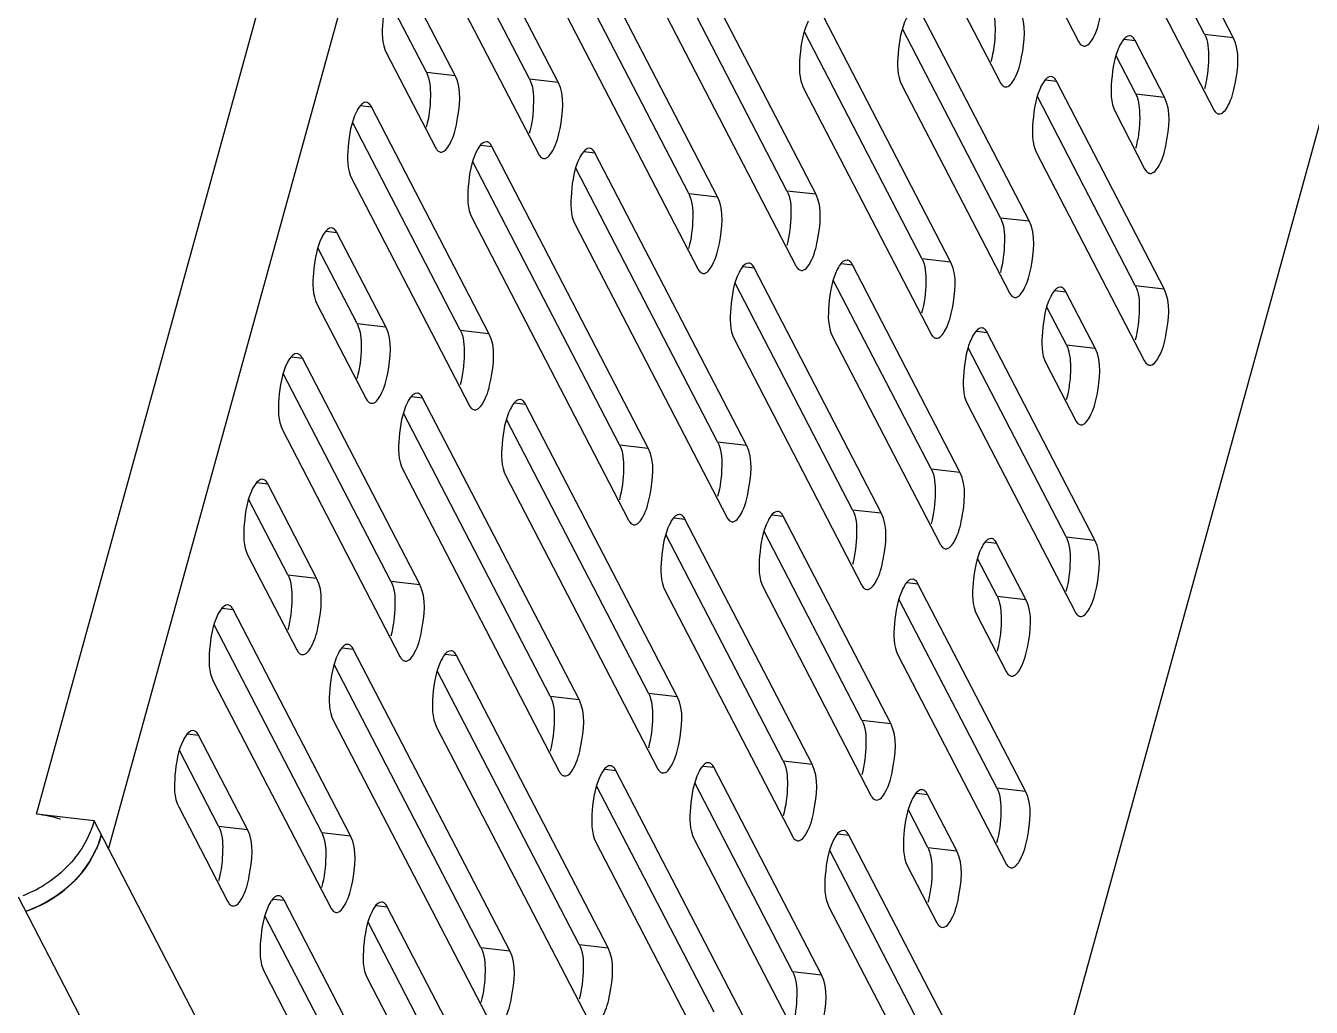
# Model space of a CAD drawing. Header units: millimetres. Extents: x -177 to 18421, y -5017 to 3255.
# Drawn here: x 13172.97 to 13188.72, y 1989.82 to 2001.85 of the extents above; entities that cross this region are included whole.
import ezdxf

# ---------------------------------------------------------------- set-up
doc = ezdxf.new("R2010")
doc.units = ezdxf.units.MM
doc.header["$LTSCALE"] = 46.255
doc.layers.get('0').update_dxf_attribs({"linetype": 'CONTINUOUS'})

msp = doc.modelspace()

# ---------------------------------------------------------------- linework, layer by layer
at = {"color": 7, "linetype": 'Continuous'}
for p, q in [((13173.106, 1992.189), (13185.581, 2037.482)), ((13173.991, 1991.76), (13186.465, 2037.054)), ((13184.973, 1986.664), (13194.552, 2021.445)), ((13183.353, 2004.165), (13184.91, 2001.159)), ((13184.555, 2004.202), (13185.873, 2001.658)), ((13187.768, 2001.708), (13186.45, 2004.251)), ((13179.498, 2001.161), (13178.06, 2003.936)), ((13181.449, 1999.753), (13179.533, 2003.453)), ((13182.652, 1999.79), (13180.795, 2003.374)), ((13186.208, 2003.372), (13187.525, 2000.828)), ((13177.818, 2003.056), (13179.255, 2000.281)), ((13179.29, 2002.573), (13181.207, 1998.873)), ((13178.235, 2001.24), (13177.636, 2002.396)), ((13180.553, 2002.494), (13182.41, 1998.91)), ((13184.304, 1998.959), (13182.747, 2001.965)), ((13185.267, 1999.459), (13183.95, 2002.002)), ((13186.431, 2001.687), (13186.565, 2001.671)), ((13186.924, 2000.977), (13186.565, 2001.671)), ((13187.415, 2001.749), (13187.768, 2001.708)), ((13177.394, 2001.516), (13177.993, 2000.36)), ((13177.883, 2001.281), (13178.235, 2001.24)), ((13179.145, 2001.202), (13179.498, 2001.161)), ((13185.468, 2001.187), (13185.602, 2001.172)), ((13186.92, 1998.628), (13185.602, 2001.172)), ((13182.504, 2001.085), (13184.062, 1998.079)), ((13183.707, 2001.122), (13185.025, 1998.579)), ((13186.572, 2001.018), (13186.924, 2000.977)), ((13177.078, 2000.872), (13177.212, 2000.856)), ((13178.65, 1998.081), (13177.212, 2000.856)), ((13186.323, 2000.791), (13186.682, 2000.097)), ((13178.551, 2000.388), (13178.684, 2000.373)), ((13180.601, 1996.673), (13178.684, 2000.373)), ((13179.813, 2000.31), (13179.947, 2000.294)), ((13181.804, 1996.71), (13179.947, 2000.294)), ((13185.359, 2000.292), (13186.677, 1997.748)), ((13176.97, 1999.976), (13178.407, 1997.202)), ((13181.097, 1999.794), (13181.449, 1999.753)), ((13182.3, 1999.83), (13182.652, 1999.79)), ((13178.442, 1999.493), (13180.359, 1995.793)), ((13179.705, 1999.414), (13181.562, 1995.83)), ((13184.915, 1999.499), (13185.267, 1999.459)), ((13176.654, 1999.332), (13176.788, 1999.316)), ((13177.387, 1998.16), (13176.788, 1999.316)), ((13182.968, 1998.938), (13183.101, 1998.922)), ((13183.952, 1999), (13184.304, 1998.959)), ((13181.765, 1998.901), (13181.899, 1998.886)), ((13183.456, 1995.88), (13181.899, 1998.886)), ((13184.419, 1996.379), (13183.101, 1998.922)), ((13186.567, 1998.669), (13186.92, 1998.628)), ((13185.583, 1998.607), (13185.717, 1998.591)), ((13186.076, 1997.898), (13185.717, 1998.591)), ((13176.546, 1998.437), (13177.145, 1997.28)), ((13177.034, 1998.201), (13177.387, 1998.16)), ((13178.297, 1998.122), (13178.65, 1998.081)), ((13181.656, 1998.006), (13183.214, 1995)), ((13182.859, 1998.043), (13184.177, 1995.499)), ((13184.62, 1998.108), (13184.754, 1998.092)), ((13186.071, 1995.548), (13184.754, 1998.092)), ((13185.724, 1997.939), (13186.076, 1997.898)), ((13176.23, 1997.792), (13176.364, 1997.777)), ((13177.801, 1995.002), (13176.364, 1997.777)), ((13185.474, 1997.711), (13185.834, 1997.018)), ((13177.702, 1997.309), (13177.836, 1997.293)), ((13179.753, 1993.593), (13177.836, 1997.293)), ((13178.965, 1997.23), (13179.099, 1997.214)), ((13180.956, 1993.63), (13179.099, 1997.214)), ((13184.511, 1997.212), (13185.829, 1994.669)), ((13176.122, 1996.897), (13177.559, 1994.122)), ((13181.451, 1996.751), (13181.804, 1996.71)), ((13180.249, 1996.714), (13180.601, 1996.673)), ((13177.594, 1996.413), (13179.511, 1992.713)), ((13184.067, 1996.42), (13184.419, 1996.379)), ((13175.806, 1996.252), (13175.94, 1996.237)), ((13178.857, 1996.334), (13180.714, 1992.75)), ((13176.539, 1995.081), (13175.94, 1996.237)), ((13180.917, 1995.821), (13181.05, 1995.806)), ((13182.608, 1992.8), (13181.05, 1995.806)), ((13182.12, 1995.858), (13182.253, 1995.843)), ((13183.571, 1993.299), (13182.253, 1995.843)), ((13183.104, 1995.92), (13183.456, 1995.88)), ((13184.735, 1995.527), (13184.869, 1995.512)), ((13185.228, 1994.818), (13184.869, 1995.512)), ((13185.719, 1995.589), (13186.071, 1995.548)), ((13175.697, 1995.357), (13176.296, 1994.201)), ((13176.186, 1995.121), (13176.539, 1995.081)), ((13177.449, 1995.043), (13177.801, 1995.002)), ((13183.772, 1995.028), (13183.905, 1995.012)), ((13185.223, 1992.469), (13183.905, 1995.012)), ((13180.808, 1994.926), (13182.366, 1991.92)), ((13182.011, 1994.963), (13183.329, 1992.419)), ((13184.875, 1994.859), (13185.228, 1994.818)), ((13175.382, 1994.712), (13175.516, 1994.697)), ((13176.953, 1991.922), (13175.516, 1994.697)), ((13184.626, 1994.632), (13184.986, 1993.938)), ((13176.854, 1994.229), (13176.988, 1994.213)), ((13178.905, 1990.514), (13176.988, 1994.213)), ((13178.117, 1994.15), (13178.251, 1994.135)), ((13180.108, 1990.55), (13178.251, 1994.135)), ((13183.663, 1994.132), (13184.981, 1991.589)), ((13175.273, 1993.817), (13176.711, 1991.042)), ((13179.4, 1993.634), (13179.753, 1993.593)), ((13180.603, 1993.671), (13180.956, 1993.63)), ((13176.746, 1993.334), (13178.663, 1989.634)), ((13183.219, 1993.34), (13183.571, 1993.299)), ((13174.958, 1993.173), (13175.092, 1993.157)), ((13175.691, 1992.001), (13175.092, 1993.157)), ((13178.008, 1993.255), (13179.865, 1989.671)), ((13182.255, 1992.841), (13182.608, 1992.8)), ((13180.069, 1992.742), (13180.202, 1992.726)), ((13181.76, 1989.72), (13180.202, 1992.726)), ((13181.271, 1992.779), (13181.405, 1992.763)), ((13182.723, 1990.219), (13181.405, 1992.763)), ((13184.871, 1992.51), (13185.223, 1992.469)), ((13183.887, 1992.447), (13184.02, 1992.432)), ((13184.38, 1991.738), (13184.02, 1992.432)), ((13173.812, 1992.107), (13173.106, 1992.189)), ((13174.849, 1992.277), (13175.448, 1991.121)), ((13176.099, 1987.692), (13173.812, 1992.107)), ((13175.338, 1992.042), (13175.691, 1992.001)), ((13176.601, 1991.963), (13176.953, 1991.922)), ((13179.96, 1991.846), (13181.517, 1988.84)), ((13181.163, 1991.883), (13182.481, 1989.34)), ((13182.923, 1991.948), (13183.057, 1991.933)), ((13184.375, 1989.389), (13183.057, 1991.933)), ((13184.027, 1991.779), (13184.38, 1991.738)), ((13183.778, 1991.552), (13184.137, 1990.858)), ((13174.598, 1987.866), (13172.885, 1991.172)), ((13176.006, 1991.149), (13176.14, 1991.134)), ((13178.04, 1987.467), (13176.14, 1991.134)), ((13177.269, 1991.07), (13177.403, 1991.055)), ((13179.26, 1987.471), (13177.403, 1991.055)), ((13182.815, 1991.053), (13184.133, 1988.509)), ((13179.755, 1990.591), (13180.108, 1990.55)), ((13178.552, 1990.555), (13178.905, 1990.514)), ((13175.898, 1990.254), (13177.297, 1987.553)), ((13177.16, 1990.175), (13178.597, 1987.403)), ((13182.37, 1990.26), (13182.723, 1990.219))]:
    msp.add_line(p, q, dxfattribs=at)
at = {"color": 3, "linetype": 'Continuous'}
for p, q in [((13187.415, 2001.749), (13186.216, 2004.063)), ((13179.145, 2001.202), (13177.827, 2003.747)), ((13181.097, 1999.794), (13179.299, 2003.264)), ((13182.3, 1999.83), (13180.562, 2003.185)), ((13177.883, 2001.281), (13177.402, 2002.207)), ((13183.952, 1999), (13182.513, 2001.777)), ((13184.915, 1999.499), (13183.716, 2001.813)), ((13186.572, 2001.018), (13186.331, 2001.482)), ((13186.567, 1998.669), (13185.368, 2000.983)), ((13178.297, 1998.122), (13176.978, 2000.668)), ((13180.249, 1996.714), (13178.451, 2000.184)), ((13181.451, 1996.751), (13179.713, 2000.105)), ((13177.034, 1998.201), (13176.554, 1999.128)), ((13183.104, 1995.92), (13181.665, 1998.697)), ((13184.067, 1996.42), (13182.868, 1998.734)), ((13185.724, 1997.939), (13185.483, 1998.403)), ((13185.719, 1995.589), (13184.52, 1997.903)), ((13177.449, 1995.043), (13176.13, 1997.588)), ((13179.4, 1993.634), (13177.603, 1997.104)), ((13180.603, 1993.671), (13178.865, 1997.026)), ((13176.186, 1995.121), (13175.706, 1996.048)), ((13183.219, 1993.34), (13182.02, 1995.654)), ((13182.255, 1992.841), (13180.817, 1995.617)), ((13184.875, 1994.859), (13184.635, 1995.323)), ((13184.871, 1992.51), (13183.672, 1994.824)), ((13176.601, 1991.963), (13175.282, 1994.508)), ((13178.552, 1990.555), (13176.754, 1994.025)), ((13179.755, 1990.591), (13178.017, 1993.946)), ((13175.338, 1992.042), (13174.858, 1992.968)), ((13181.407, 1989.761), (13179.969, 1992.537)), ((13182.37, 1990.26), (13181.171, 1992.574)), ((13184.027, 1991.779), (13183.787, 1992.243)), ((13184.022, 1989.43), (13182.824, 1991.744)), ((13177.687, 1987.508), (13175.906, 1990.945)), ((13178.907, 1987.512), (13177.169, 1990.866))]:
    msp.add_line(p, q, dxfattribs=at)
for centre, radius, start, end in [((13172.766, 1992.247), 1.177, 339.7286, 344.5789), ((13172.665, 1992.289), 1.287, 329.3736, 333.9617), ((13172.692, 1992.276), 1.257, 333.9678, 336.6255), ((13172.72, 1992.263), 1.227, 336.6228, 339.7419), ((13172.498, 1992.418), 1.497, 288.5621, 290.6548)]:
    msp.add_arc(centre, radius, start, end, dxfattribs=at)
at = {"color": 7, "linetype": 'Continuous'}
for centre, radius, start, end in [((13172.64, 1992.302), 1.316, 326.4953, 333.6135), ((13172.68, 1992.282), 1.27, 333.6385, 335.8764), ((13172.605, 1992.325), 1.357, 321.433, 326.5009), ((13172.398, 1992.619), 1.527, 290.9454, 301.7971), ((13172.509, 1992.415), 1.489, 304.4294, 309.1934), ((13172.484, 1992.452), 1.534, 291.1504, 304.4164), ((13172.502, 1992.407), 1.486, 288.5645, 291.1286)]:
    msp.add_arc(centre, radius, start, end, dxfattribs=at)
for points, knots in [([(13185.937, 2001.602), (13185.986, 2001.596), (13186.092, 2001.75), (13186.158, 2002.045), (13186.203, 2002.37), (13186.116, 2002.538)], [0, 0, 0, 0, 0.148069, 0.432956, 1, 1, 1, 1]), ([(13177.451, 2002.338), (13177.385, 2002.205), (13177.34, 2001.928), (13177.334, 2001.632), (13177.394, 2001.516)], [0, 0, 0, 0, 0.533253, 1, 1, 1, 1]), ([(13183.764, 2001.944), (13183.698, 2001.811), (13183.654, 2001.534), (13183.647, 2001.238), (13183.707, 2001.122)], [0, 0, 0, 0, 0.533253, 1, 1, 1, 1]), ([(13184.974, 2001.102), (13185.023, 2001.096), (13185.129, 2001.251), (13185.195, 2001.545), (13185.24, 2001.871), (13185.152, 2002.039)], [0, 0, 0, 0, 0.148069, 0.432956, 1, 1, 1, 1]), ([(13182.561, 2001.907), (13182.495, 2001.774), (13182.451, 2001.497), (13182.445, 2001.201), (13182.504, 2001.085)], [0, 0, 0, 0, 0.533253, 1, 1, 1, 1]), ([(13185.873, 2001.658), (13185.881, 2001.644), (13185.897, 2001.618), (13185.924, 2001.603), (13185.937, 2001.602)], [0, 0, 0, 0, 0.567736, 1, 1, 1, 1]), ([(13186.379, 2001.613), (13186.313, 2001.48), (13186.269, 2001.203), (13186.263, 2000.907), (13186.323, 2000.791)], [0, 0, 0, 0, 0.533253, 1, 1, 1, 1]), ([(13186.501, 2001.728), (13186.464, 2001.732), (13186.414, 2001.678), (13186.388, 2001.631), (13186.379, 2001.613)], [0, 0, 0, 0, 0.652613, 1, 1, 1, 1]), ([(13186.565, 2001.671), (13186.557, 2001.686), (13186.541, 2001.711), (13186.514, 2001.726), (13186.501, 2001.728)], [0, 0, 0, 0, 0.567736, 1, 1, 1, 1]), ([(13187.589, 2000.771), (13187.638, 2000.765), (13187.744, 2000.92), (13187.81, 2001.214), (13187.855, 2001.54), (13187.768, 2001.708)], [0, 0, 0, 0, 0.148069, 0.432956, 1, 1, 1, 1]), ([(13178.056, 2000.303), (13178.105, 2000.298), (13178.212, 2000.452), (13178.277, 2000.746), (13178.322, 2001.072), (13178.235, 2001.24)], [0, 0, 0, 0, 0.148069, 0.432956, 1, 1, 1, 1]), ([(13179.319, 2000.225), (13179.368, 2000.219), (13179.474, 2000.373), (13179.54, 2000.668), (13179.585, 2000.993), (13179.498, 2001.161)], [0, 0, 0, 0, 0.148069, 0.432956, 1, 1, 1, 1]), ([(13184.91, 2001.159), (13184.918, 2001.144), (13184.934, 2001.119), (13184.961, 2001.104), (13184.974, 2001.102)], [0, 0, 0, 0, 0.567736, 1, 1, 1, 1]), ([(13185.538, 2001.229), (13185.501, 2001.233), (13185.451, 2001.179), (13185.425, 2001.132), (13185.416, 2001.114)], [0, 0, 0, 0, 0.652613, 1, 1, 1, 1]), ([(13185.602, 2001.172), (13185.594, 2001.187), (13185.578, 2001.212), (13185.551, 2001.227), (13185.538, 2001.229)], [0, 0, 0, 0, 0.567736, 1, 1, 1, 1]), ([(13185.416, 2001.114), (13185.35, 2000.981), (13185.306, 2000.703), (13185.299, 2000.407), (13185.359, 2000.292)], [0, 0, 0, 0, 0.533253, 1, 1, 1, 1]), ([(13186.745, 2000.041), (13186.795, 2000.035), (13186.901, 2000.19), (13186.967, 2000.484), (13187.011, 2000.809), (13186.924, 2000.977)], [0, 0, 0, 0, 0.148069, 0.432956, 1, 1, 1, 1]), ([(13177.149, 2000.913), (13177.112, 2000.917), (13177.061, 2000.864), (13177.035, 2000.816), (13177.027, 2000.798)], [0, 0, 0, 0, 0.652613, 1, 1, 1, 1]), ([(13177.212, 2000.856), (13177.204, 2000.871), (13177.188, 2000.896), (13177.161, 2000.912), (13177.149, 2000.913)], [0, 0, 0, 0, 0.567736, 1, 1, 1, 1]), ([(13187.525, 2000.828), (13187.533, 2000.813), (13187.549, 2000.788), (13187.576, 2000.773), (13187.589, 2000.771)], [0, 0, 0, 0, 0.567736, 1, 1, 1, 1]), ([(13177.027, 2000.798), (13176.96, 2000.665), (13176.916, 2000.388), (13176.91, 2000.092), (13176.97, 1999.976)], [0, 0, 0, 0, 0.533253, 1, 1, 1, 1]), ([(13177.993, 2000.36), (13178, 2000.345), (13178.016, 2000.32), (13178.044, 2000.305), (13178.056, 2000.303)], [0, 0, 0, 0, 0.567736, 1, 1, 1, 1]), ([(13178.621, 2000.43), (13178.584, 2000.434), (13178.534, 2000.38), (13178.508, 2000.333), (13178.499, 2000.315)], [0, 0, 0, 0, 0.652613, 1, 1, 1, 1]), ([(13178.684, 2000.373), (13178.677, 2000.388), (13178.661, 2000.413), (13178.633, 2000.428), (13178.621, 2000.43)], [0, 0, 0, 0, 0.567736, 1, 1, 1, 1]), ([(13179.884, 2000.351), (13179.847, 2000.355), (13179.796, 2000.301), (13179.77, 2000.254), (13179.762, 2000.236)], [0, 0, 0, 0, 0.652613, 1, 1, 1, 1]), ([(13179.947, 2000.294), (13179.939, 2000.309), (13179.923, 2000.334), (13179.896, 2000.349), (13179.884, 2000.351)], [0, 0, 0, 0, 0.567736, 1, 1, 1, 1]), ([(13178.499, 2000.315), (13178.433, 2000.182), (13178.388, 1999.905), (13178.382, 1999.609), (13178.442, 1999.493)], [0, 0, 0, 0, 0.533253, 1, 1, 1, 1]), ([(13179.255, 2000.281), (13179.263, 2000.267), (13179.279, 2000.241), (13179.306, 2000.226), (13179.319, 2000.225)], [0, 0, 0, 0, 0.567736, 1, 1, 1, 1]), ([(13179.762, 2000.236), (13179.695, 2000.103), (13179.651, 1999.826), (13179.645, 1999.53), (13179.705, 1999.414)], [0, 0, 0, 0, 0.533253, 1, 1, 1, 1]), ([(13186.682, 2000.097), (13186.69, 2000.083), (13186.706, 2000.058), (13186.733, 2000.042), (13186.745, 2000.041)], [0, 0, 0, 0, 0.567736, 1, 1, 1, 1]), ([(13181.271, 1998.816), (13181.32, 1998.81), (13181.426, 1998.965), (13181.492, 1999.259), (13181.537, 1999.584), (13181.449, 1999.753)], [0, 0, 0, 0, 0.148069, 0.432956, 1, 1, 1, 1]), ([(13182.473, 1998.853), (13182.522, 1998.847), (13182.629, 1999.002), (13182.694, 1999.296), (13182.739, 1999.621), (13182.652, 1999.79)], [0, 0, 0, 0, 0.148069, 0.432956, 1, 1, 1, 1]), ([(13185.089, 1998.522), (13185.138, 1998.516), (13185.244, 1998.671), (13185.31, 1998.965), (13185.355, 1999.29), (13185.267, 1999.459)], [0, 0, 0, 0, 0.148069, 0.432956, 1, 1, 1, 1]), ([(13176.602, 1999.259), (13176.536, 1999.125), (13176.492, 1998.848), (13176.486, 1998.552), (13176.546, 1998.437)], [0, 0, 0, 0, 0.533253, 1, 1, 1, 1]), ([(13176.724, 1999.373), (13176.687, 1999.378), (13176.637, 1999.324), (13176.611, 1999.276), (13176.602, 1999.259)], [0, 0, 0, 0, 0.652613, 1, 1, 1, 1]), ([(13176.788, 1999.316), (13176.78, 1999.331), (13176.764, 1999.356), (13176.737, 1999.372), (13176.724, 1999.373)], [0, 0, 0, 0, 0.567736, 1, 1, 1, 1]), ([(13181.835, 1998.942), (13181.798, 1998.947), (13181.748, 1998.893), (13181.722, 1998.845), (13181.713, 1998.828)], [0, 0, 0, 0, 0.652613, 1, 1, 1, 1]), ([(13181.899, 1998.886), (13181.891, 1998.9), (13181.875, 1998.925), (13181.848, 1998.941), (13181.835, 1998.942)], [0, 0, 0, 0, 0.567736, 1, 1, 1, 1]), ([(13183.038, 1998.979), (13183.001, 1998.984), (13182.951, 1998.93), (13182.925, 1998.882), (13182.916, 1998.864)], [0, 0, 0, 0, 0.652613, 1, 1, 1, 1]), ([(13183.101, 1998.922), (13183.094, 1998.937), (13183.078, 1998.962), (13183.051, 1998.978), (13183.038, 1998.979)], [0, 0, 0, 0, 0.567736, 1, 1, 1, 1]), ([(13184.125, 1998.023), (13184.175, 1998.017), (13184.281, 1998.171), (13184.347, 1998.466), (13184.391, 1998.791), (13184.304, 1998.959)], [0, 0, 0, 0, 0.148069, 0.432956, 1, 1, 1, 1]), ([(13181.207, 1998.873), (13181.215, 1998.858), (13181.231, 1998.833), (13181.258, 1998.818), (13181.271, 1998.816)], [0, 0, 0, 0, 0.567736, 1, 1, 1, 1]), ([(13181.713, 1998.828), (13181.647, 1998.694), (13181.603, 1998.417), (13181.596, 1998.121), (13181.656, 1998.006)], [0, 0, 0, 0, 0.533253, 1, 1, 1, 1]), ([(13182.41, 1998.91), (13182.417, 1998.895), (13182.433, 1998.87), (13182.461, 1998.854), (13182.473, 1998.853)], [0, 0, 0, 0, 0.567736, 1, 1, 1, 1]), ([(13182.916, 1998.864), (13182.85, 1998.731), (13182.805, 1998.454), (13182.799, 1998.158), (13182.859, 1998.043)], [0, 0, 0, 0, 0.533253, 1, 1, 1, 1]), ([(13185.653, 1998.648), (13185.616, 1998.652), (13185.566, 1998.599), (13185.54, 1998.551), (13185.531, 1998.533)], [0, 0, 0, 0, 0.652613, 1, 1, 1, 1]), ([(13185.717, 1998.591), (13185.709, 1998.606), (13185.693, 1998.631), (13185.666, 1998.647), (13185.653, 1998.648)], [0, 0, 0, 0, 0.567736, 1, 1, 1, 1]), ([(13186.741, 1997.692), (13186.79, 1997.686), (13186.896, 1997.84), (13186.962, 1998.135), (13187.007, 1998.46), (13186.92, 1998.628)], [0, 0, 0, 0, 0.148069, 0.432956, 1, 1, 1, 1]), ([(13185.025, 1998.579), (13185.033, 1998.564), (13185.049, 1998.539), (13185.076, 1998.523), (13185.089, 1998.522)], [0, 0, 0, 0, 0.567736, 1, 1, 1, 1]), ([(13185.531, 1998.533), (13185.465, 1998.4), (13185.421, 1998.123), (13185.414, 1997.827), (13185.474, 1997.711)], [0, 0, 0, 0, 0.533253, 1, 1, 1, 1]), ([(13177.208, 1997.224), (13177.257, 1997.218), (13177.363, 1997.372), (13177.429, 1997.667), (13177.474, 1997.992), (13177.387, 1998.16)], [0, 0, 0, 0, 0.148069, 0.432956, 1, 1, 1, 1]), ([(13184.69, 1998.149), (13184.653, 1998.153), (13184.603, 1998.099), (13184.577, 1998.052), (13184.568, 1998.034)], [0, 0, 0, 0, 0.652613, 1, 1, 1, 1]), ([(13184.754, 1998.092), (13184.746, 1998.107), (13184.73, 1998.132), (13184.703, 1998.147), (13184.69, 1998.149)], [0, 0, 0, 0, 0.567736, 1, 1, 1, 1]), ([(13178.471, 1997.145), (13178.52, 1997.139), (13178.626, 1997.294), (13178.692, 1997.588), (13178.737, 1997.913), (13178.65, 1998.081)], [0, 0, 0, 0, 0.148069, 0.432956, 1, 1, 1, 1]), ([(13184.062, 1998.079), (13184.07, 1998.065), (13184.086, 1998.039), (13184.113, 1998.024), (13184.125, 1998.023)], [0, 0, 0, 0, 0.567736, 1, 1, 1, 1]), ([(13184.568, 1998.034), (13184.502, 1997.901), (13184.458, 1997.624), (13184.451, 1997.328), (13184.511, 1997.212)], [0, 0, 0, 0, 0.533253, 1, 1, 1, 1]), ([(13176.3, 1997.833), (13176.263, 1997.838), (13176.213, 1997.784), (13176.187, 1997.736), (13176.178, 1997.719)], [0, 0, 0, 0, 0.652613, 1, 1, 1, 1]), ([(13176.364, 1997.777), (13176.356, 1997.791), (13176.34, 1997.816), (13176.313, 1997.832), (13176.3, 1997.833)], [0, 0, 0, 0, 0.567736, 1, 1, 1, 1]), ([(13185.897, 1996.961), (13185.946, 1996.955), (13186.053, 1997.11), (13186.118, 1997.404), (13186.163, 1997.729), (13186.076, 1997.898)], [0, 0, 0, 0, 0.148069, 0.432956, 1, 1, 1, 1]), ([(13176.178, 1997.719), (13176.112, 1997.585), (13176.068, 1997.308), (13176.062, 1997.012), (13176.122, 1996.897)], [0, 0, 0, 0, 0.533253, 1, 1, 1, 1]), ([(13186.677, 1997.748), (13186.685, 1997.734), (13186.701, 1997.708), (13186.728, 1997.693), (13186.741, 1997.692)], [0, 0, 0, 0, 0.567736, 1, 1, 1, 1]), ([(13177.773, 1997.35), (13177.736, 1997.354), (13177.686, 1997.3), (13177.66, 1997.253), (13177.651, 1997.235)], [0, 0, 0, 0, 0.652613, 1, 1, 1, 1]), ([(13177.145, 1997.28), (13177.152, 1997.266), (13177.168, 1997.241), (13177.196, 1997.225), (13177.208, 1997.224)], [0, 0, 0, 0, 0.567736, 1, 1, 1, 1]), ([(13177.651, 1997.235), (13177.585, 1997.102), (13177.54, 1996.825), (13177.534, 1996.529), (13177.594, 1996.413)], [0, 0, 0, 0, 0.533253, 1, 1, 1, 1]), ([(13177.836, 1997.293), (13177.829, 1997.308), (13177.813, 1997.333), (13177.785, 1997.348), (13177.773, 1997.35)], [0, 0, 0, 0, 0.567736, 1, 1, 1, 1]), ([(13178.407, 1997.202), (13178.415, 1997.187), (13178.431, 1997.162), (13178.458, 1997.146), (13178.471, 1997.145)], [0, 0, 0, 0, 0.567736, 1, 1, 1, 1]), ([(13179.035, 1997.271), (13178.998, 1997.275), (13178.948, 1997.222), (13178.922, 1997.174), (13178.913, 1997.156)], [0, 0, 0, 0, 0.652613, 1, 1, 1, 1]), ([(13179.099, 1997.214), (13179.091, 1997.229), (13179.075, 1997.254), (13179.048, 1997.27), (13179.035, 1997.271)], [0, 0, 0, 0, 0.567736, 1, 1, 1, 1]), ([(13178.913, 1997.156), (13178.847, 1997.023), (13178.803, 1996.746), (13178.797, 1996.45), (13178.857, 1996.334)], [0, 0, 0, 0, 0.533253, 1, 1, 1, 1]), ([(13185.834, 1997.018), (13185.841, 1997.003), (13185.857, 1996.978), (13185.885, 1996.963), (13185.897, 1996.961)], [0, 0, 0, 0, 0.567736, 1, 1, 1, 1]), ([(13180.422, 1995.736), (13180.472, 1995.731), (13180.578, 1995.885), (13180.643, 1996.179), (13180.688, 1996.505), (13180.601, 1996.673)], [0, 0, 0, 0, 0.148069, 0.432956, 1, 1, 1, 1]), ([(13181.625, 1995.773), (13181.674, 1995.767), (13181.78, 1995.922), (13181.846, 1996.216), (13181.891, 1996.542), (13181.804, 1996.71)], [0, 0, 0, 0, 0.148069, 0.432956, 1, 1, 1, 1]), ([(13175.876, 1996.293), (13175.839, 1996.298), (13175.789, 1996.244), (13175.763, 1996.197), (13175.754, 1996.179)], [0, 0, 0, 0, 0.652613, 1, 1, 1, 1]), ([(13175.94, 1996.237), (13175.932, 1996.251), (13175.916, 1996.277), (13175.889, 1996.292), (13175.876, 1996.293)], [0, 0, 0, 0, 0.567736, 1, 1, 1, 1]), ([(13184.24, 1995.442), (13184.29, 1995.436), (13184.396, 1995.591), (13184.462, 1995.885), (13184.506, 1996.211), (13184.419, 1996.379)], [0, 0, 0, 0, 0.148069, 0.432956, 1, 1, 1, 1]), ([(13175.754, 1996.179), (13175.688, 1996.046), (13175.644, 1995.768), (13175.638, 1995.472), (13175.697, 1995.357)], [0, 0, 0, 0, 0.533253, 1, 1, 1, 1]), ([(13180.359, 1995.793), (13180.367, 1995.778), (13180.382, 1995.753), (13180.41, 1995.738), (13180.422, 1995.736)], [0, 0, 0, 0, 0.567736, 1, 1, 1, 1]), ([(13180.987, 1995.863), (13180.95, 1995.867), (13180.9, 1995.813), (13180.874, 1995.766), (13180.865, 1995.748)], [0, 0, 0, 0, 0.652613, 1, 1, 1, 1]), ([(13181.05, 1995.806), (13181.043, 1995.821), (13181.027, 1995.846), (13181, 1995.861), (13180.987, 1995.863)], [0, 0, 0, 0, 0.567736, 1, 1, 1, 1]), ([(13181.562, 1995.83), (13181.569, 1995.815), (13181.585, 1995.79), (13181.613, 1995.775), (13181.625, 1995.773)], [0, 0, 0, 0, 0.567736, 1, 1, 1, 1]), ([(13182.068, 1995.785), (13182.002, 1995.652), (13181.957, 1995.374), (13181.951, 1995.078), (13182.011, 1994.963)], [0, 0, 0, 0, 0.533253, 1, 1, 1, 1]), ([(13182.19, 1995.899), (13182.153, 1995.904), (13182.103, 1995.85), (13182.077, 1995.803), (13182.068, 1995.785)], [0, 0, 0, 0, 0.652613, 1, 1, 1, 1]), ([(13182.253, 1995.843), (13182.246, 1995.857), (13182.23, 1995.883), (13182.202, 1995.898), (13182.19, 1995.899)], [0, 0, 0, 0, 0.567736, 1, 1, 1, 1]), ([(13183.277, 1994.943), (13183.326, 1994.937), (13183.433, 1995.092), (13183.498, 1995.386), (13183.543, 1995.711), (13183.456, 1995.88)], [0, 0, 0, 0, 0.148069, 0.432956, 1, 1, 1, 1]), ([(13180.865, 1995.748), (13180.799, 1995.615), (13180.754, 1995.338), (13180.748, 1995.042), (13180.808, 1994.926)], [0, 0, 0, 0, 0.533253, 1, 1, 1, 1]), ([(13184.177, 1995.499), (13184.185, 1995.484), (13184.201, 1995.459), (13184.228, 1995.444), (13184.24, 1995.442)], [0, 0, 0, 0, 0.567736, 1, 1, 1, 1]), ([(13184.805, 1995.568), (13184.768, 1995.573), (13184.718, 1995.519), (13184.692, 1995.471), (13184.683, 1995.454)], [0, 0, 0, 0, 0.652613, 1, 1, 1, 1]), ([(13184.869, 1995.512), (13184.861, 1995.526), (13184.845, 1995.552), (13184.818, 1995.567), (13184.805, 1995.568)], [0, 0, 0, 0, 0.567736, 1, 1, 1, 1]), ([(13185.892, 1994.612), (13185.942, 1994.606), (13186.048, 1994.761), (13186.114, 1995.055), (13186.159, 1995.38), (13186.071, 1995.548)], [0, 0, 0, 0, 0.148069, 0.432956, 1, 1, 1, 1]), ([(13184.683, 1995.454), (13184.617, 1995.321), (13184.573, 1995.043), (13184.566, 1994.747), (13184.626, 1994.632)], [0, 0, 0, 0, 0.533253, 1, 1, 1, 1]), ([(13176.36, 1994.144), (13176.409, 1994.138), (13176.515, 1994.293), (13176.581, 1994.587), (13176.626, 1994.912), (13176.539, 1995.081)], [0, 0, 0, 0, 0.148069, 0.432956, 1, 1, 1, 1]), ([(13177.623, 1994.065), (13177.672, 1994.059), (13177.778, 1994.214), (13177.844, 1994.508), (13177.889, 1994.833), (13177.801, 1995.002)], [0, 0, 0, 0, 0.148069, 0.432956, 1, 1, 1, 1]), ([(13183.214, 1995), (13183.221, 1994.985), (13183.237, 1994.96), (13183.265, 1994.944), (13183.277, 1994.943)], [0, 0, 0, 0, 0.567736, 1, 1, 1, 1]), ([(13183.842, 1995.069), (13183.805, 1995.074), (13183.755, 1995.02), (13183.729, 1994.972), (13183.72, 1994.954)], [0, 0, 0, 0, 0.652613, 1, 1, 1, 1]), ([(13183.905, 1995.012), (13183.898, 1995.027), (13183.882, 1995.052), (13183.854, 1995.068), (13183.842, 1995.069)], [0, 0, 0, 0, 0.567736, 1, 1, 1, 1]), ([(13183.72, 1994.954), (13183.654, 1994.821), (13183.609, 1994.544), (13183.603, 1994.248), (13183.663, 1994.132)], [0, 0, 0, 0, 0.533253, 1, 1, 1, 1]), ([(13175.452, 1994.754), (13175.415, 1994.758), (13175.365, 1994.704), (13175.339, 1994.657), (13175.33, 1994.639)], [0, 0, 0, 0, 0.652613, 1, 1, 1, 1]), ([(13175.516, 1994.697), (13175.508, 1994.712), (13175.492, 1994.737), (13175.465, 1994.752), (13175.452, 1994.754)], [0, 0, 0, 0, 0.567736, 1, 1, 1, 1]), ([(13185.049, 1993.881), (13185.098, 1993.876), (13185.204, 1994.03), (13185.27, 1994.324), (13185.315, 1994.65), (13185.228, 1994.818)], [0, 0, 0, 0, 0.148069, 0.432956, 1, 1, 1, 1]), ([(13175.33, 1994.639), (13175.264, 1994.506), (13175.22, 1994.229), (13175.213, 1993.933), (13175.273, 1993.817)], [0, 0, 0, 0, 0.533253, 1, 1, 1, 1]), ([(13185.829, 1994.669), (13185.837, 1994.654), (13185.853, 1994.629), (13185.88, 1994.613), (13185.892, 1994.612)], [0, 0, 0, 0, 0.567736, 1, 1, 1, 1]), ([(13176.925, 1994.27), (13176.888, 1994.275), (13176.837, 1994.221), (13176.811, 1994.173), (13176.803, 1994.155)], [0, 0, 0, 0, 0.652613, 1, 1, 1, 1]), ([(13176.988, 1994.213), (13176.98, 1994.228), (13176.964, 1994.253), (13176.937, 1994.269), (13176.925, 1994.27)], [0, 0, 0, 0, 0.567736, 1, 1, 1, 1]), ([(13176.296, 1994.201), (13176.304, 1994.186), (13176.32, 1994.161), (13176.347, 1994.145), (13176.36, 1994.144)], [0, 0, 0, 0, 0.567736, 1, 1, 1, 1]), ([(13176.803, 1994.155), (13176.736, 1994.022), (13176.692, 1993.745), (13176.686, 1993.449), (13176.746, 1993.334)], [0, 0, 0, 0, 0.533253, 1, 1, 1, 1]), ([(13177.559, 1994.122), (13177.567, 1994.107), (13177.583, 1994.082), (13177.61, 1994.067), (13177.623, 1994.065)], [0, 0, 0, 0, 0.567736, 1, 1, 1, 1]), ([(13178.065, 1994.077), (13177.999, 1993.943), (13177.955, 1993.666), (13177.949, 1993.37), (13178.008, 1993.255)], [0, 0, 0, 0, 0.533253, 1, 1, 1, 1]), ([(13178.187, 1994.191), (13178.15, 1994.196), (13178.1, 1994.142), (13178.074, 1994.094), (13178.065, 1994.077)], [0, 0, 0, 0, 0.652613, 1, 1, 1, 1]), ([(13178.251, 1994.135), (13178.243, 1994.149), (13178.227, 1994.174), (13178.2, 1994.19), (13178.187, 1994.191)], [0, 0, 0, 0, 0.567736, 1, 1, 1, 1]), ([(13184.986, 1993.938), (13184.993, 1993.923), (13185.009, 1993.898), (13185.037, 1993.883), (13185.049, 1993.881)], [0, 0, 0, 0, 0.567736, 1, 1, 1, 1]), ([(13179.574, 1992.657), (13179.623, 1992.651), (13179.729, 1992.806), (13179.795, 1993.1), (13179.84, 1993.425), (13179.753, 1993.593)], [0, 0, 0, 0, 0.148069, 0.432956, 1, 1, 1, 1]), ([(13180.777, 1992.694), (13180.826, 1992.688), (13180.932, 1992.842), (13180.998, 1993.137), (13181.043, 1993.462), (13180.956, 1993.63)], [0, 0, 0, 0, 0.148069, 0.432956, 1, 1, 1, 1]), ([(13183.392, 1992.362), (13183.441, 1992.357), (13183.548, 1992.511), (13183.613, 1992.806), (13183.658, 1993.131), (13183.571, 1993.299)], [0, 0, 0, 0, 0.148069, 0.432956, 1, 1, 1, 1]), ([(13174.906, 1993.099), (13174.84, 1992.966), (13174.796, 1992.689), (13174.789, 1992.393), (13174.849, 1992.277)], [0, 0, 0, 0, 0.533253, 1, 1, 1, 1]), ([(13175.028, 1993.214), (13174.991, 1993.218), (13174.941, 1993.164), (13174.915, 1993.117), (13174.906, 1993.099)], [0, 0, 0, 0, 0.652613, 1, 1, 1, 1]), ([(13175.092, 1993.157), (13175.084, 1993.172), (13175.068, 1993.197), (13175.041, 1993.212), (13175.028, 1993.214)], [0, 0, 0, 0, 0.567736, 1, 1, 1, 1]), ([(13180.139, 1992.783), (13180.102, 1992.787), (13180.052, 1992.733), (13180.026, 1992.686), (13180.017, 1992.668)], [0, 0, 0, 0, 0.652613, 1, 1, 1, 1]), ([(13181.342, 1992.82), (13181.305, 1992.824), (13181.254, 1992.77), (13181.228, 1992.723), (13181.22, 1992.705)], [0, 0, 0, 0, 0.652613, 1, 1, 1, 1]), ([(13181.405, 1992.763), (13181.397, 1992.778), (13181.381, 1992.803), (13181.354, 1992.818), (13181.342, 1992.82)], [0, 0, 0, 0, 0.567736, 1, 1, 1, 1]), ([(13182.429, 1991.863), (13182.478, 1991.857), (13182.584, 1992.012), (13182.65, 1992.306), (13182.695, 1992.632), (13182.608, 1992.8)], [0, 0, 0, 0, 0.148069, 0.432956, 1, 1, 1, 1]), ([(13179.511, 1992.713), (13179.518, 1992.699), (13179.534, 1992.674), (13179.562, 1992.658), (13179.574, 1992.657)], [0, 0, 0, 0, 0.567736, 1, 1, 1, 1]), ([(13180.017, 1992.668), (13179.951, 1992.535), (13179.906, 1992.258), (13179.9, 1991.962), (13179.96, 1991.846)], [0, 0, 0, 0, 0.533253, 1, 1, 1, 1]), ([(13180.202, 1992.726), (13180.195, 1992.741), (13180.179, 1992.766), (13180.151, 1992.781), (13180.139, 1992.783)], [0, 0, 0, 0, 0.567736, 1, 1, 1, 1]), ([(13180.714, 1992.75), (13180.721, 1992.736), (13180.737, 1992.71), (13180.764, 1992.695), (13180.777, 1992.694)], [0, 0, 0, 0, 0.567736, 1, 1, 1, 1]), ([(13181.22, 1992.705), (13181.154, 1992.572), (13181.109, 1992.295), (13181.103, 1991.999), (13181.163, 1991.883)], [0, 0, 0, 0, 0.533253, 1, 1, 1, 1]), ([(13183.957, 1992.489), (13183.92, 1992.493), (13183.87, 1992.439), (13183.844, 1992.392), (13183.835, 1992.374)], [0, 0, 0, 0, 0.652613, 1, 1, 1, 1]), ([(13184.02, 1992.432), (13184.013, 1992.447), (13183.997, 1992.472), (13183.969, 1992.487), (13183.957, 1992.489)], [0, 0, 0, 0, 0.567736, 1, 1, 1, 1]), ([(13183.329, 1992.419), (13183.336, 1992.404), (13183.352, 1992.379), (13183.38, 1992.364), (13183.392, 1992.362)], [0, 0, 0, 0, 0.567736, 1, 1, 1, 1]), ([(13183.835, 1992.374), (13183.769, 1992.241), (13183.724, 1991.964), (13183.718, 1991.668), (13183.778, 1991.552)], [0, 0, 0, 0, 0.533253, 1, 1, 1, 1]), ([(13185.044, 1991.532), (13185.093, 1991.526), (13185.2, 1991.681), (13185.265, 1991.975), (13185.31, 1992.3), (13185.223, 1992.469)], [0, 0, 0, 0, 0.148069, 0.432956, 1, 1, 1, 1]), ([(13175.512, 1991.064), (13175.561, 1991.058), (13175.667, 1991.213), (13175.733, 1991.507), (13175.778, 1991.833), (13175.691, 1992.001)], [0, 0, 0, 0, 0.148069, 0.432956, 1, 1, 1, 1]), ([(13176.774, 1990.985), (13176.824, 1990.98), (13176.93, 1991.134), (13176.996, 1991.429), (13177.041, 1991.754), (13176.953, 1991.922)], [0, 0, 0, 0, 0.148069, 0.432956, 1, 1, 1, 1]), ([(13182.366, 1991.92), (13182.373, 1991.905), (13182.389, 1991.88), (13182.417, 1991.865), (13182.429, 1991.863)], [0, 0, 0, 0, 0.567736, 1, 1, 1, 1]), ([(13182.872, 1991.875), (13182.806, 1991.742), (13182.761, 1991.464), (13182.755, 1991.168), (13182.815, 1991.053)], [0, 0, 0, 0, 0.533253, 1, 1, 1, 1]), ([(13182.994, 1991.989), (13182.957, 1991.994), (13182.907, 1991.94), (13182.881, 1991.893), (13182.872, 1991.875)], [0, 0, 0, 0, 0.652613, 1, 1, 1, 1]), ([(13183.057, 1991.933), (13183.05, 1991.947), (13183.034, 1991.973), (13183.006, 1991.988), (13182.994, 1991.989)], [0, 0, 0, 0, 0.567736, 1, 1, 1, 1]), ([(13184.201, 1990.802), (13184.25, 1990.796), (13184.356, 1990.95), (13184.422, 1991.245), (13184.467, 1991.57), (13184.38, 1991.738)], [0, 0, 0, 0, 0.148069, 0.432956, 1, 1, 1, 1]), ([(13184.981, 1991.589), (13184.988, 1991.574), (13185.004, 1991.549), (13185.032, 1991.534), (13185.044, 1991.532)], [0, 0, 0, 0, 0.567736, 1, 1, 1, 1]), ([(13175.448, 1991.121), (13175.456, 1991.106), (13175.472, 1991.081), (13175.499, 1991.066), (13175.512, 1991.064)], [0, 0, 0, 0, 0.567736, 1, 1, 1, 1]), ([(13175.954, 1991.076), (13175.888, 1990.943), (13175.844, 1990.665), (13175.838, 1990.369), (13175.898, 1990.254)], [0, 0, 0, 0, 0.533253, 1, 1, 1, 1]), ([(13176.076, 1991.19), (13176.039, 1991.195), (13175.989, 1991.141), (13175.963, 1991.094), (13175.954, 1991.076)], [0, 0, 0, 0, 0.652613, 1, 1, 1, 1]), ([(13176.14, 1991.134), (13176.132, 1991.148), (13176.116, 1991.174), (13176.089, 1991.189), (13176.076, 1991.19)], [0, 0, 0, 0, 0.567736, 1, 1, 1, 1]), ([(13177.339, 1991.112), (13177.302, 1991.116), (13177.252, 1991.062), (13177.226, 1991.015), (13177.217, 1990.997)], [0, 0, 0, 0, 0.652613, 1, 1, 1, 1]), ([(13177.403, 1991.055), (13177.395, 1991.07), (13177.379, 1991.095), (13177.352, 1991.11), (13177.339, 1991.112)], [0, 0, 0, 0, 0.567736, 1, 1, 1, 1]), ([(13176.711, 1991.042), (13176.719, 1991.027), (13176.735, 1991.002), (13176.762, 1990.987), (13176.774, 1990.985)], [0, 0, 0, 0, 0.567736, 1, 1, 1, 1]), ([(13177.217, 1990.997), (13177.151, 1990.864), (13177.107, 1990.587), (13177.1, 1990.291), (13177.16, 1990.175)], [0, 0, 0, 0, 0.533253, 1, 1, 1, 1]), ([(13184.137, 1990.858), (13184.145, 1990.844), (13184.161, 1990.819), (13184.188, 1990.803), (13184.201, 1990.802)], [0, 0, 0, 0, 0.567736, 1, 1, 1, 1]), ([(13178.726, 1989.577), (13178.775, 1989.571), (13178.881, 1989.726), (13178.947, 1990.02), (13178.992, 1990.345), (13178.905, 1990.514)], [0, 0, 0, 0, 0.148069, 0.432956, 1, 1, 1, 1]), ([(13179.929, 1989.614), (13179.978, 1989.608), (13180.084, 1989.763), (13180.15, 1990.057), (13180.195, 1990.382), (13180.108, 1990.55)], [0, 0, 0, 0, 0.148069, 0.432956, 1, 1, 1, 1]), ([(13182.544, 1989.283), (13182.593, 1989.277), (13182.699, 1989.432), (13182.765, 1989.726), (13182.81, 1990.051), (13182.723, 1990.219)], [0, 0, 0, 0, 0.148069, 0.432956, 1, 1, 1, 1])]:
    msp.add_open_spline(points, degree=3, knots=knots, dxfattribs=at)
at = {"color": 3, "linetype": 'Continuous'}
for points, knots in [([(13184.8, 2002.08), (13184.845, 2001.992), (13184.858, 2001.755), (13184.832, 2001.531), (13184.798, 2001.409)], [0, 0, 0, 0, 0.43686, 1, 1, 1, 1]), ([(13187.415, 2001.749), (13187.461, 2001.661), (13187.473, 2001.424), (13187.448, 2001.2), (13187.414, 2001.078)], [0, 0, 0, 0, 0.43686, 1, 1, 1, 1]), ([(13177.883, 2001.281), (13177.928, 2001.193), (13177.941, 2000.956), (13177.915, 2000.732), (13177.881, 2000.61)], [0, 0, 0, 0, 0.43686, 1, 1, 1, 1]), ([(13179.145, 2001.202), (13179.191, 2001.114), (13179.203, 2000.877), (13179.178, 2000.654), (13179.144, 2000.531)], [0, 0, 0, 0, 0.43686, 1, 1, 1, 1]), ([(13186.572, 2001.018), (13186.581, 2001.001), (13186.615, 2000.907), (13186.621, 2000.806), (13186.621, 2000.726)], [0, 0, 0, 0, 0.19285, 1, 1, 1, 1]), ([(13181.097, 1999.794), (13181.142, 1999.706), (13181.155, 1999.469), (13181.129, 1999.245), (13181.095, 1999.122)], [0, 0, 0, 0, 0.43686, 1, 1, 1, 1]), ([(13182.3, 1999.83), (13182.345, 1999.743), (13182.358, 1999.505), (13182.332, 1999.282), (13182.298, 1999.159)], [0, 0, 0, 0, 0.43686, 1, 1, 1, 1]), ([(13184.915, 1999.499), (13184.96, 1999.412), (13184.973, 1999.174), (13184.947, 1998.951), (13184.914, 1998.828)], [0, 0, 0, 0, 0.43686, 1, 1, 1, 1]), ([(13183.952, 1999), (13183.997, 1998.912), (13184.01, 1998.675), (13183.984, 1998.452), (13183.95, 1998.329)], [0, 0, 0, 0, 0.43686, 1, 1, 1, 1]), ([(13186.567, 1998.669), (13186.612, 1998.581), (13186.625, 1998.344), (13186.599, 1998.121), (13186.566, 1997.998)], [0, 0, 0, 0, 0.43686, 1, 1, 1, 1]), ([(13177.034, 1998.201), (13177.08, 1998.113), (13177.093, 1997.876), (13177.067, 1997.653), (13177.033, 1997.53)], [0, 0, 0, 0, 0.43686, 1, 1, 1, 1]), ([(13178.297, 1998.122), (13178.343, 1998.035), (13178.355, 1997.797), (13178.33, 1997.574), (13178.296, 1997.451)], [0, 0, 0, 0, 0.43686, 1, 1, 1, 1]), ([(13185.724, 1997.939), (13185.732, 1997.922), (13185.767, 1997.828), (13185.773, 1997.726), (13185.773, 1997.646)], [0, 0, 0, 0, 0.19285, 1, 1, 1, 1]), ([(13181.451, 1996.751), (13181.497, 1996.663), (13181.51, 1996.426), (13181.484, 1996.202), (13181.45, 1996.08)], [0, 0, 0, 0, 0.43686, 1, 1, 1, 1]), ([(13180.249, 1996.714), (13180.294, 1996.626), (13180.307, 1996.389), (13180.281, 1996.166), (13180.247, 1996.043)], [0, 0, 0, 0, 0.43686, 1, 1, 1, 1]), ([(13184.067, 1996.42), (13184.112, 1996.332), (13184.125, 1996.095), (13184.099, 1995.871), (13184.065, 1995.748)], [0, 0, 0, 0, 0.43686, 1, 1, 1, 1]), ([(13183.104, 1995.92), (13183.149, 1995.833), (13183.162, 1995.595), (13183.136, 1995.372), (13183.102, 1995.249)], [0, 0, 0, 0, 0.43686, 1, 1, 1, 1]), ([(13185.719, 1995.589), (13185.764, 1995.502), (13185.777, 1995.264), (13185.751, 1995.041), (13185.717, 1994.918)], [0, 0, 0, 0, 0.43686, 1, 1, 1, 1]), ([(13176.186, 1995.121), (13176.232, 1995.034), (13176.244, 1994.796), (13176.219, 1994.573), (13176.185, 1994.45)], [0, 0, 0, 0, 0.43686, 1, 1, 1, 1]), ([(13177.449, 1995.043), (13177.494, 1994.955), (13177.507, 1994.718), (13177.481, 1994.494), (13177.448, 1994.371)], [0, 0, 0, 0, 0.43686, 1, 1, 1, 1]), ([(13184.875, 1994.859), (13184.884, 1994.842), (13184.918, 1994.748), (13184.925, 1994.647), (13184.925, 1994.566)], [0, 0, 0, 0, 0.19285, 1, 1, 1, 1]), ([(13179.4, 1993.634), (13179.446, 1993.546), (13179.459, 1993.309), (13179.433, 1993.086), (13179.399, 1992.963)], [0, 0, 0, 0, 0.43686, 1, 1, 1, 1]), ([(13180.603, 1993.671), (13180.649, 1993.583), (13180.661, 1993.346), (13180.636, 1993.123), (13180.602, 1993)], [0, 0, 0, 0, 0.43686, 1, 1, 1, 1]), ([(13183.219, 1993.34), (13183.264, 1993.252), (13183.277, 1993.015), (13183.251, 1992.792), (13183.217, 1992.669)], [0, 0, 0, 0, 0.43686, 1, 1, 1, 1]), ([(13182.255, 1992.841), (13182.301, 1992.753), (13182.314, 1992.516), (13182.288, 1992.292), (13182.254, 1992.169)], [0, 0, 0, 0, 0.43686, 1, 1, 1, 1]), ([(13184.871, 1992.51), (13184.916, 1992.422), (13184.929, 1992.185), (13184.903, 1991.961), (13184.869, 1991.838)], [0, 0, 0, 0, 0.43686, 1, 1, 1, 1]), ([(13175.338, 1992.042), (13175.384, 1991.954), (13175.396, 1991.717), (13175.371, 1991.493), (13175.337, 1991.371)], [0, 0, 0, 0, 0.43686, 1, 1, 1, 1]), ([(13176.601, 1991.963), (13176.646, 1991.875), (13176.659, 1991.638), (13176.633, 1991.415), (13176.599, 1991.292)], [0, 0, 0, 0, 0.43686, 1, 1, 1, 1]), ([(13184.027, 1991.779), (13184.036, 1991.762), (13184.07, 1991.668), (13184.077, 1991.567), (13184.076, 1991.487)], [0, 0, 0, 0, 0.19285, 1, 1, 1, 1]), ([(13179.755, 1990.591), (13179.801, 1990.504), (13179.813, 1990.266), (13179.788, 1990.043), (13179.754, 1989.92)], [0, 0, 0, 0, 0.43686, 1, 1, 1, 1]), ([(13178.552, 1990.555), (13178.598, 1990.467), (13178.61, 1990.23), (13178.585, 1990.006), (13178.551, 1989.883)], [0, 0, 0, 0, 0.43686, 1, 1, 1, 1]), ([(13182.37, 1990.26), (13182.416, 1990.173), (13182.429, 1989.935), (13182.403, 1989.712), (13182.369, 1989.589)], [0, 0, 0, 0, 0.43686, 1, 1, 1, 1])]:
    msp.add_open_spline(points, degree=3, knots=knots, dxfattribs=at)
for points in [[(13186.621, 2000.726), (13186.621, 2000.661), (13186.616, 2000.597), (13186.608, 2000.533)], [(13186.608, 2000.533), (13186.599, 2000.47), (13186.587, 2000.408), (13186.57, 2000.347)], [(13185.773, 1997.646), (13185.773, 1997.582), (13185.768, 1997.517), (13185.759, 1997.453)], [(13185.759, 1997.453), (13185.751, 1997.391), (13185.739, 1997.328), (13185.722, 1997.267)], [(13184.925, 1994.566), (13184.924, 1994.502), (13184.92, 1994.437), (13184.911, 1994.374)], [(13184.911, 1994.374), (13184.903, 1994.311), (13184.891, 1994.249), (13184.874, 1994.188)], [(13173.773, 1991.633), (13173.608, 1991.355), (13173.328, 1991.131), (13173.026, 1991.017)], [(13184.076, 1991.487), (13184.076, 1991.422), (13184.072, 1991.358), (13184.063, 1991.294)], [(13184.063, 1991.294), (13184.055, 1991.231), (13184.043, 1991.169), (13184.026, 1991.108)]]:
    msp.add_open_spline(points, degree=3, dxfattribs=at)
at = {"color": 7, "linetype": 'Continuous'}
for points in [[(13173.403, 1992.127), (13173.306, 1992.156), (13173.207, 1992.177), (13173.106, 1992.189)], [(13173.812, 1992.107), (13173.783, 1992.002), (13173.738, 1991.9), (13173.683, 1991.806)], [(13173.901, 1991.934), (13173.885, 1991.875), (13173.864, 1991.818), (13173.84, 1991.762)], [(13173.683, 1991.806), (13173.567, 1991.611), (13173.396, 1991.441), (13173.202, 1991.321)], [(13173.666, 1991.479), (13173.603, 1991.399), (13173.529, 1991.325), (13173.45, 1991.261)]]:
    msp.add_open_spline(points, degree=3, dxfattribs=at)

doc.saveas('drawing.dxf')
